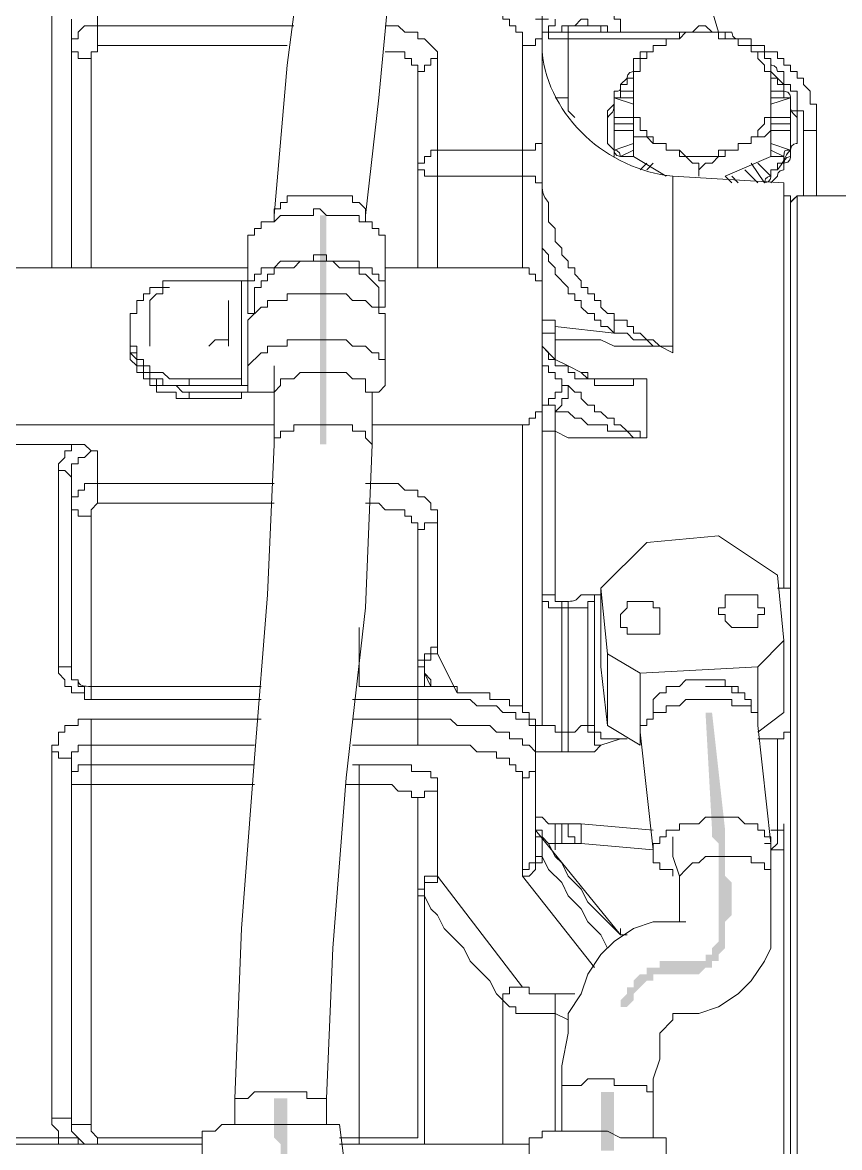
# Model space of a CAD drawing. Header units: millimetres. Extents: x 25083 to 52777, y 24772 to 45779.
# Drawn here: x 49566 to 49612.4, y 36054.9 to 36118.7 of the extents above; entities that cross this region are included whole.
import ezdxf

# ---------------------------------------------------------------- set-up
doc = ezdxf.new("R2010")
doc.units = ezdxf.units.MM

# ---------------------------------------------------------------- blocks, each defined once
blk = doc.blocks.new('zw$D2F4')
h = blk.add_hatch(color=7)
h.dxf.hatch_style = 2
h.paths.add_polyline_path([(692.956, 227.272), (692.956, 224.301), (693.327, 224.301), (693.327, 227.272)])
h = blk.add_hatch(color=7)
h.dxf.hatch_style = 2
h.paths.add_polyline_path([(692.956, 224.301), (692.956, 217.245), (693.327, 217.245), (693.327, 224.301)])
h = blk.add_hatch(color=7)
h.dxf.hatch_style = 2
h.paths.add_polyline_path([(692.956, 217.245), (692.956, 214.274), (693.327, 214.274), (693.327, 217.245)])
h = blk.add_hatch(color=7)
h.dxf.hatch_style = 2
h.paths.add_polyline_path([(714.866, 199.048), (715.237, 192.364), (715.98, 192.364), (715.237, 199.048)])
h = blk.add_hatch(color=7)
h.dxf.hatch_style = 2
h.paths.add_polyline_path([(715.237, 192.364), (715.237, 191.993), (715.609, 191.621), (715.609, 189.393), (716.352, 189.393), (715.98, 189.764), (715.98, 190.879), (715.98, 192.364)])
h = blk.add_hatch(color=7)
h.dxf.hatch_style = 2
h.paths.add_polyline_path([(715.609, 189.393), (715.609, 186.051), (715.237, 185.679), (715.237, 185.308), (714.866, 185.308), (714.866, 184.937), (712.267, 184.937), (712.267, 184.565), (711.524, 184.565), (711.524, 184.194), (711.152, 184.194), (710.781, 183.823), (710.781, 183.451), (710.41, 183.451), (710.41, 183.08), (710.038, 182.709), (710.038, 182.337), (710.41, 182.337), (710.781, 182.709), (710.781, 183.08), (711.152, 183.451), (711.524, 183.823), (711.895, 183.823), (711.895, 184.194), (714.495, 184.194), (714.866, 184.565), (715.237, 184.565), (715.237, 184.937), (715.609, 184.937), (715.609, 185.308), (715.98, 185.679), (715.98, 187.165), (716.352, 187.536), (716.352, 189.393)])
h = blk.add_hatch(color=7)
h.dxf.hatch_style = 2
h.paths.add_polyline_path([(690.356, 177.138), (690.356, 174.91), (690.728, 174.539), (690.728, 173.796), (691.099, 173.796), (691.099, 177.138)])
h = blk.add_hatch(color=7)
h.dxf.hatch_style = 2
h.paths.add_polyline_path([(708.924, 177.51), (708.924, 174.167), (709.667, 174.167), (709.667, 177.138), (709.667, 177.51)])
at = {"color": 7, "lineweight": 5}
for points in [[(705.582, 198.677), (705.582, 267.007)], [(693.699, 259.209), (692.956, 252.153), (692.213, 244.354), (691.099, 235.813), (690.356, 227.272)], [(695.555, 227.272), (696.298, 233.956), (697.041, 241.755), (698.155, 250.296), (698.898, 258.837)], [(713.752, 243.983), (715.609, 237.67)], [(680.33, 241.012), (680.33, 236.927)], [(698.898, 239.527), (701.497, 239.527), (701.869, 239.155), (702.611, 239.155), (702.611, 238.784), (703.354, 238.784), (703.354, 238.412), (703.725, 238.412), (703.725, 238.041), (704.097, 238.041), (704.097, 237.67), (704.468, 237.67), (704.468, 236.927)], [(710.038, 238.041), (710.038, 238.412), (709.667, 238.412), (709.667, 239.155), (709.296, 239.155)], [(677.73, 224.301), (677.73, 238.784)], [(678.844, 224.301), (678.844, 238.412)], [(705.211, 238.412), (705.582, 238.412), (705.582, 237.67)], [(706.325, 238.412), (706.325, 238.041), (705.953, 238.041), (705.953, 237.67), (705.582, 237.67), (705.582, 237.298)], [(705.582, 238.041), (705.582, 238.412), (705.953, 238.412)], [(707.439, 238.041), (707.81, 238.412), (708.182, 238.412), (708.182, 238.041), (708.924, 238.041), (709.296, 238.041), (709.296, 237.67)], [(678.844, 236.927), (678.844, 237.298), (679.216, 237.298), (679.216, 237.67)], [(679.216, 237.67), (679.587, 238.041), (680.33, 238.041)], [(680.33, 238.041), (691.47, 238.041)], [(699.64, 236.184), (699.64, 236.556), (698.898, 237.298), (698.526, 237.298), (698.526, 237.67), (697.784, 237.67), (697.412, 238.041), (696.669, 238.041)], [(705.582, 237.67), (705.582, 237.298), (705.211, 237.298), (705.211, 236.927), (704.839, 236.927), (704.468, 236.927)], [(705.582, 237.67), (705.582, 238.041)], [(705.582, 237.67), (705.953, 237.67), (705.953, 237.298)], [(705.953, 237.67), (706.696, 237.67)], [(705.953, 237.67), (705.953, 237.298)], [(706.696, 238.041), (707.439, 238.041)], [(706.696, 237.67), (707.068, 237.67)], [(707.068, 237.67), (707.068, 238.041), (707.439, 238.041)], [(713.752, 237.67), (707.068, 237.67)], [(707.068, 237.67), (707.068, 233.956)], [(707.439, 238.041), (708.924, 238.041), (708.924, 237.67)], [(712.638, 237.298), (713.381, 237.298), (713.381, 237.67), (714.123, 237.67), (714.495, 238.041)], [(712.638, 237.298), (713.381, 237.298), (713.752, 237.67), (715.609, 237.67), (715.609, 237.298), (716.723, 237.298)], [(714.495, 238.041), (714.866, 238.041), (715.237, 237.67), (715.98, 237.67), (715.98, 237.298), (716.723, 237.298)], [(705.582, 237.298), (705.582, 236.556)], [(706.325, 237.298), (705.953, 237.298)], [(707.068, 237.298), (706.325, 237.298)], [(712.638, 237.298), (707.068, 237.298)], [(710.781, 235.813), (710.781, 236.184), (711.152, 236.184), (711.152, 236.556), (711.895, 236.556), (711.895, 236.927), (712.638, 236.927), (712.638, 237.298)], [(710.781, 234.328), (710.781, 235.442), (711.152, 235.442), (711.152, 236.184), (711.524, 236.184), (711.524, 236.556), (711.895, 236.556), (711.895, 236.927), (712.638, 236.927), (712.638, 237.298)], [(716.723, 237.298), (716.723, 236.927), (717.466, 236.927), (717.466, 236.556), (718.208, 236.556), (718.208, 236.184), (718.58, 236.184), (718.58, 235.813)], [(716.723, 237.298), (716.723, 236.927), (717.466, 236.927), (717.466, 236.556), (717.837, 236.556), (717.837, 236.184), (718.208, 235.813), (718.208, 235.442), (718.58, 235.442), (718.58, 234.328)], [(716.723, 237.298), (717.466, 237.298), (717.466, 236.927), (718.208, 236.927), (718.208, 236.556), (718.951, 236.556), (718.951, 236.184)], [(679.958, 236.184), (679.216, 236.184), (679.216, 236.556), (678.844, 236.556), (678.844, 236.927)], [(679.958, 236.184), (679.958, 236.556), (680.33, 236.556), (680.33, 236.927)], [(691.099, 236.927), (680.33, 236.927)], [(698.526, 235.07), (698.526, 235.813), (698.155, 235.813), (698.155, 236.184), (697.784, 236.184), (697.784, 236.556), (696.669, 236.556)], [(704.468, 224.301), (704.468, 236.927)], [(705.582, 236.556), (705.582, 236.927)], [(679.958, 236.184), (679.958, 224.301)], [(699.64, 236.184), (699.269, 236.184), (699.269, 235.813), (698.898, 235.813), (698.898, 235.442), (698.526, 235.442), (698.526, 235.07)], [(699.64, 236.184), (699.64, 224.301)], [(710.781, 230.614), (710.781, 235.813)], [(718.58, 235.813), (718.58, 230.614)], [(718.951, 236.184), (719.322, 236.184), (719.322, 235.813), (719.694, 235.813), (719.694, 235.442), (720.065, 235.442), (720.065, 235.07), (720.436, 235.07), (720.436, 234.699), (720.808, 234.328), (720.808, 233.585), (721.179, 233.585), (721.179, 232.471)], [(698.526, 224.301), (698.526, 235.07)], [(710.038, 234.328), (710.038, 234.699), (710.41, 234.699), (710.41, 235.07), (710.781, 235.07)], [(718.58, 235.07), (718.951, 235.07), (718.951, 234.699), (719.322, 234.699), (719.322, 234.328)], [(718.951, 235.442), (719.322, 235.442), (719.322, 234.699), (719.694, 234.699)], [(719.694, 234.699), (719.694, 234.328), (720.065, 234.328), (720.065, 233.213), (720.436, 233.213), (720.436, 232.471), (720.436, 232.099)], [(706.325, 233.956), (707.068, 233.956)], [(707.439, 232.842), (707.068, 233.213), (707.068, 233.956)], [(709.667, 233.956), (709.667, 233.585), (709.296, 233.213), (709.296, 232.842)], [(709.667, 233.956), (710.781, 233.585)], [(709.667, 232.842), (709.667, 233.956)], [(710.781, 234.328), (710.038, 234.328)], [(710.038, 233.956), (710.781, 233.956)], [(712.638, 230.985), (712.638, 231.357), (711.895, 231.357), (711.895, 231.728), (711.524, 231.728), (711.524, 232.099), (711.152, 232.099), (711.152, 232.842), (710.781, 232.842), (710.781, 234.328)], [(718.58, 234.328), (718.58, 232.842), (718.208, 232.842), (718.208, 232.471), (717.837, 232.099), (717.837, 231.728), (717.466, 231.728), (717.466, 231.357), (716.723, 231.357), (716.723, 230.985)], [(719.322, 234.328), (718.58, 234.328)], [(718.58, 233.585), (719.694, 233.956)], [(719.322, 233.956), (718.58, 233.956)], [(719.694, 233.956), (719.694, 232.842)], [(720.065, 232.842), (720.065, 233.213), (719.694, 233.213), (719.694, 233.956)], [(710.781, 232.842), (709.667, 232.842)], [(718.58, 232.842), (719.694, 232.842)], [(709.667, 232.471), (710.781, 232.471)], [(710.781, 232.099), (709.667, 232.099)], [(709.667, 230.985), (709.667, 232.099)], [(712.638, 230.985), (712.638, 231.357), (711.895, 231.357), (711.524, 231.728), (710.781, 231.728), (710.781, 232.099)], [(718.58, 232.099), (718.208, 231.728), (717.466, 231.728), (717.466, 231.357), (716.723, 231.357), (716.723, 230.985)], [(719.694, 232.471), (718.58, 232.471)], [(718.58, 232.099), (719.694, 232.099)], [(720.436, 228.386), (720.436, 232.099)], [(721.179, 231.728), (721.179, 232.099), (720.436, 232.099)], [(704.468, 230.985), (705.211, 230.985), (705.211, 231.357), (705.582, 231.357), (705.582, 231.728)], [(710.781, 231.357), (709.667, 230.985)], [(719.694, 230.985), (718.58, 231.357)], [(719.694, 230.614), (719.694, 231.728)], [(721.179, 231.728), (721.179, 228.386)], [(698.526, 229.871), (698.526, 230.243), (698.898, 230.243), (698.898, 230.614), (699.269, 230.614), (699.269, 230.985), (699.64, 230.985)], [(699.64, 230.985), (704.468, 230.985)], [(710.038, 230.614), (710.781, 230.985)], [(710.038, 230.614), (710.781, 230.614)], [(712.638, 229.5), (710.781, 230.614)], [(716.723, 230.985), (715.609, 230.985), (715.609, 230.614), (713.752, 230.614), (713.381, 230.985), (712.638, 230.985)], [(714.495, 229.871), (714.495, 230.243), (714.123, 230.243), (713.752, 230.614), (713.381, 230.614), (713.381, 230.985), (712.638, 230.985)], [(716.723, 230.985), (715.98, 230.985), (715.98, 230.614), (715.609, 230.614), (715.237, 230.243), (714.866, 230.243), (714.495, 229.871)], [(715.98, 229.5), (718.58, 230.614)], [(719.322, 230.614), (718.58, 230.985)], [(718.58, 230.614), (719.322, 230.614)], [(719.322, 230.614), (719.322, 230.243), (718.951, 230.243), (718.951, 229.871), (718.58, 229.871), (718.58, 229.5)], [(711.524, 230.243), (711.152, 229.871)], [(711.524, 229.871), (711.895, 230.243)], [(718.208, 229.128), (717.466, 230.243)], [(718.58, 229.5), (717.837, 230.243)], [(699.64, 229.5), (698.898, 229.5), (698.898, 229.871), (698.526, 229.871)], [(704.468, 229.5), (699.64, 229.5)], [(705.582, 229.128), (705.211, 229.128), (705.211, 229.5), (704.839, 229.5), (704.468, 229.5)], [(719.322, 229.128), (713.009, 229.5)], [(713.009, 229.5), (713.009, 219.473)], [(714.495, 229.871), (714.495, 229.5)], [(716.352, 229.128), (715.98, 229.5)], [(716.723, 229.128), (716.352, 229.5)], [(717.094, 229.871), (717.837, 229.128)], [(719.322, 206.104), (719.322, 229.128)], [(692.956, 228.386), (691.099, 228.386), (691.099, 228.014), (690.728, 228.014), (690.728, 227.643), (690.356, 227.643), (690.356, 227.272)], [(695.555, 227.272), (695.555, 227.643), (695.184, 228.014), (694.813, 228.014), (694.813, 228.386), (692.956, 228.386)], [(719.322, 228.386), (719.694, 228.386)], [(720.065, 228.386), (719.694, 228.014)], [(719.694, 205.733), (719.694, 228.386)], [(720.065, 228.386), (723.036, 228.386)], [(720.065, 228.386), (720.065, 109.18)], [(720.436, 228.386), (720.065, 228.386)], [(721.179, 228.386), (720.436, 228.386)], [(690.356, 226.9), (690.728, 227.272), (692.585, 227.272), (692.585, 227.643), (692.956, 227.643), (693.327, 227.272), (694.441, 227.272), (695.184, 227.272), (695.184, 226.9), (695.555, 226.9)], [(710.038, 221.33), (709.667, 221.33), (709.667, 221.701), (709.296, 221.701), (708.924, 222.073), (708.924, 222.444), (708.553, 222.444), (708.553, 222.815), (708.182, 222.815), (708.182, 223.187), (707.81, 223.187), (707.81, 223.558), (707.439, 223.929), (707.439, 224.301), (707.068, 224.301), (707.068, 224.672), (706.696, 225.044), (706.696, 225.415), (706.325, 225.786), (706.325, 226.158), (706.325, 226.529), (705.953, 226.9), (705.953, 227.643)], [(688.871, 225.415), (688.871, 226.158), (689.242, 226.158), (689.242, 226.529), (689.614, 226.529), (689.614, 226.9), (690.356, 226.9)], [(690.356, 227.272), (690.356, 226.9)], [(695.555, 226.9), (695.555, 227.272)], [(695.555, 226.9), (695.927, 226.9), (695.927, 226.529), (696.298, 226.529), (696.298, 226.158), (696.669, 226.158), (696.669, 225.786), (696.669, 225.415)], [(709.667, 220.587), (709.296, 220.959), (708.924, 220.959), (708.924, 221.33), (708.553, 221.33), (708.553, 221.701), (708.182, 221.701), (707.81, 222.073), (707.81, 222.444), (707.439, 222.444), (707.439, 222.815), (707.068, 222.815), (707.068, 223.187), (706.325, 223.929), (706.325, 224.301), (705.953, 224.672), (705.953, 225.044), (705.582, 225.415), (705.582, 225.786)], [(688.871, 225.415), (688.871, 222.815)], [(690.356, 224.301), (690.728, 224.672), (692.585, 224.672), (692.585, 225.044), (693.327, 225.044), (693.327, 224.672), (694.441, 224.672), (695.184, 224.672), (695.184, 224.301), (695.555, 224.301)], [(696.669, 222.815), (696.669, 225.415)], [(688.871, 224.301), (663.619, 224.301)], [(688.871, 222.815), (688.871, 223.558), (689.242, 223.558), (689.242, 223.929), (689.614, 223.929), (689.614, 224.301), (690.356, 224.301)], [(690.356, 224.301), (691.47, 224.301), (691.842, 224.672), (693.699, 224.672), (694.07, 224.301), (694.441, 224.301), (695.184, 224.301), (695.184, 223.929), (695.555, 223.929), (696.298, 223.187), (696.298, 222.815)], [(695.555, 224.301), (695.927, 224.301), (695.927, 223.929), (696.298, 223.929), (696.298, 223.558), (696.669, 223.558), (696.669, 223.187), (696.669, 222.815)], [(704.468, 224.301), (696.669, 224.301)], [(704.468, 224.301), (704.839, 224.301), (704.839, 223.929), (705.211, 223.929), (705.211, 223.558), (705.582, 223.558), (705.582, 223.187)], [(689.614, 223.558), (689.985, 223.558), (689.985, 223.929), (690.356, 223.929)], [(685.529, 223.558), (684.043, 223.558), (684.043, 223.187), (683.301, 223.187), (683.301, 222.815), (682.929, 222.815), (682.929, 222.444), (682.558, 222.444), (682.558, 221.701), (682.186, 221.701), (682.186, 220.959)], [(684.415, 223.187), (684.043, 223.187), (684.043, 222.815), (683.672, 222.815), (683.301, 222.444)], [(685.529, 223.558), (688.5, 223.558)], [(688.5, 223.558), (688.871, 223.558)], [(688.5, 223.558), (688.5, 217.616)], [(689.242, 222.815), (689.242, 223.187), (689.614, 223.187), (689.614, 223.558)], [(683.301, 219.845), (683.301, 222.444)], [(687.757, 219.845), (687.757, 222.444)], [(688.871, 221.701), (688.871, 222.815)], [(688.871, 220.959), (688.871, 221.33), (689.614, 222.073), (689.985, 222.073), (689.985, 222.444), (690.728, 222.444), (691.099, 222.444), (691.099, 222.815), (694.441, 222.815), (694.813, 222.444), (695.555, 222.444), (695.927, 222.073), (696.298, 222.073), (696.298, 221.701), (696.669, 221.701), (696.669, 220.959)], [(689.242, 221.701), (689.242, 222.815)], [(696.298, 221.701), (696.298, 222.815)], [(696.669, 222.815), (696.669, 222.073), (696.298, 222.073), (696.298, 221.701)], [(689.242, 221.701), (688.871, 221.701)], [(706.325, 220.959), (706.325, 221.33), (705.582, 221.33)], [(710.038, 221.33), (709.667, 221.33), (709.667, 220.587)], [(713.009, 219.473), (713.009, 219.845), (712.267, 219.845), (711.895, 220.216), (711.524, 220.216), (711.152, 220.587), (710.781, 220.587), (710.781, 220.959), (710.41, 220.959), (710.41, 221.33), (710.038, 221.33)], [(682.186, 220.587), (682.186, 220.959)], [(682.186, 220.587), (682.186, 219.845), (682.558, 219.845), (682.558, 219.102), (682.929, 219.102), (682.929, 218.73), (683.301, 218.73), (683.301, 218.359), (684.043, 218.359), (684.415, 217.988), (685.529, 217.988)], [(688.871, 218.359), (688.871, 220.959)], [(696.669, 218.359), (696.669, 220.959)], [(705.582, 219.845), (705.582, 220.587)], [(705.582, 220.587), (705.582, 219.845)], [(705.582, 220.587), (706.325, 220.587), (706.325, 220.216)], [(709.667, 220.587), (706.325, 220.959)], [(706.325, 220.216), (706.325, 220.959)], [(709.667, 220.587), (710.41, 220.587), (710.781, 220.216), (711.524, 220.216), (711.895, 219.845), (713.009, 219.845), (713.009, 219.473)], [(682.186, 219.845), (682.186, 220.216)], [(682.186, 220.216), (682.186, 219.473), (682.558, 219.473), (682.558, 218.73), (682.929, 218.73), (682.929, 218.359), (683.301, 218.359), (683.301, 217.988), (684.043, 217.988), (684.043, 217.616), (685.529, 217.616)], [(682.186, 219.845), (682.186, 219.102), (682.558, 218.73), (682.558, 218.359), (682.929, 218.359), (682.929, 217.988), (683.301, 217.988), (683.301, 217.616), (683.672, 217.616), (683.672, 217.245), (684.786, 217.245), (684.786, 216.874), (685.529, 216.874)], [(682.186, 219.845), (682.186, 219.473), (682.558, 219.102), (682.558, 218.73), (682.929, 218.73), (682.929, 218.359), (683.301, 218.359), (683.301, 217.988), (683.672, 217.988), (683.672, 217.616), (684.786, 217.616), (685.157, 217.245), (685.529, 217.245)], [(686.643, 219.845), (687.014, 220.216), (687.757, 220.216)], [(688.871, 218.359), (688.871, 218.73), (689.614, 219.473), (689.985, 219.473), (689.985, 219.845), (690.728, 219.845), (691.099, 219.845), (691.099, 220.216), (694.441, 220.216), (694.813, 219.845), (695.555, 219.845), (695.927, 219.473), (696.298, 219.473), (696.298, 219.102), (696.669, 219.102), (696.669, 218.359)], [(706.325, 219.102), (705.582, 219.845)], [(706.696, 217.988), (706.325, 217.988), (706.325, 218.359), (705.953, 218.359), (705.953, 218.73), (705.582, 218.73), (705.582, 219.473), (705.582, 219.845)], [(705.582, 219.845), (705.953, 219.473), (705.953, 219.102), (706.325, 219.102), (706.325, 218.73), (707.068, 218.73), (707.068, 218.359), (707.439, 218.359), (707.439, 217.988), (707.81, 217.988)], [(706.325, 220.216), (706.325, 219.102)], [(706.325, 220.216), (708.924, 220.216), (709.667, 219.845), (712.267, 219.845), (713.009, 219.473)], [(707.068, 218.73), (706.325, 219.102)], [(690.356, 218.73), (690.356, 217.245)], [(690.356, 218.73), (690.356, 218.359)], [(707.81, 218.359), (707.068, 218.73)], [(685.529, 217.988), (688.5, 217.988)], [(685.529, 217.616), (685.529, 217.988)], [(688.871, 217.245), (688.871, 218.359)], [(693.327, 218.359), (691.842, 218.359), (691.47, 217.988), (690.728, 217.988), (690.728, 217.616), (690.356, 217.245)], [(690.356, 216.131), (690.356, 218.359)], [(695.927, 217.245), (695.555, 217.245), (695.555, 217.988), (695.184, 217.988), (694.813, 217.988), (694.441, 218.359), (693.327, 218.359)], [(696.669, 218.359), (696.669, 217.616), (696.298, 217.245), (695.927, 217.245)], [(706.696, 217.988), (706.696, 217.245), (706.325, 217.245), (706.325, 216.874), (705.953, 216.874), (705.953, 216.502)], [(706.696, 217.988), (706.696, 217.616), (707.068, 217.616)], [(708.182, 217.988), (707.81, 218.359)], [(708.182, 217.988), (708.182, 218.359), (707.81, 218.359)], [(709.296, 217.988), (708.182, 217.988)], [(709.296, 217.988), (708.182, 217.988)], [(708.553, 217.988), (708.182, 217.988)], [(709.296, 217.616), (708.553, 217.616), (708.553, 217.988), (708.182, 217.988)], [(709.296, 217.988), (708.553, 217.988)], [(711.524, 217.988), (709.296, 217.988)], [(711.524, 217.988), (709.296, 217.988)], [(711.524, 217.988), (710.781, 217.988), (710.781, 217.616), (709.296, 217.616)], [(711.524, 217.988), (711.524, 214.645)], [(688.871, 217.616), (685.529, 217.616)], [(685.529, 217.245), (688.871, 217.245)], [(685.529, 216.874), (685.529, 217.245)], [(688.5, 217.616), (688.871, 217.616)], [(688.871, 217.245), (688.5, 217.245)], [(688.5, 217.245), (688.5, 216.874)], [(690.356, 217.245), (688.871, 217.245)], [(690.356, 217.245), (690.356, 214.274)], [(695.927, 214.274), (695.927, 217.245)], [(707.068, 217.616), (707.068, 216.874), (706.696, 216.874), (706.696, 216.502), (706.325, 216.131)], [(707.068, 217.616), (707.439, 217.245), (707.81, 217.245), (707.81, 216.874), (708.182, 216.502), (708.553, 216.502), (708.553, 216.131), (708.924, 216.131), (709.296, 215.76), (709.667, 215.76), (709.667, 215.388), (710.038, 215.388), (710.41, 215.017), (711.152, 215.017), (711.152, 214.645), (711.524, 214.645)], [(688.5, 216.874), (685.529, 216.874)], [(705.582, 216.502), (705.582, 216.131), (705.211, 216.131), (705.211, 215.76), (704.839, 215.76), (704.839, 215.388), (704.468, 215.388)], [(705.953, 216.502), (706.325, 216.502), (706.325, 216.131)], [(706.325, 216.131), (706.325, 215.017)], [(706.325, 216.131), (707.068, 216.131), (707.439, 215.76), (707.81, 215.76), (708.182, 215.388), (709.296, 215.388), (709.296, 215.017), (710.41, 215.017), (710.781, 214.645), (711.524, 214.645)], [(690.356, 215.388), (662.133, 215.388)], [(693.327, 215.388), (691.47, 215.388), (691.47, 215.017), (691.099, 215.017), (690.728, 215.017), (690.728, 214.645), (690.356, 214.645), (690.356, 214.274)], [(695.927, 214.274), (695.555, 214.645), (695.555, 215.017), (694.813, 215.017), (694.813, 215.388), (693.327, 215.388)], [(704.468, 215.388), (695.927, 215.388)], [(704.468, 199.048), (704.468, 215.388)], [(706.325, 215.017), (705.582, 215.017)], [(706.325, 215.017), (706.325, 205.733)], [(706.325, 215.017), (707.068, 214.645), (711.524, 214.645)], [(674.388, 214.274), (678.844, 214.274)], [(678.102, 212.789), (678.102, 213.16), (678.473, 213.531), (678.473, 213.903), (678.844, 213.903), (678.844, 214.274)], [(680.33, 213.903), (679.958, 213.903), (679.587, 214.274), (678.844, 214.274)], [(690.356, 214.274), (689.985, 205.733), (689.242, 196.449), (688.5, 186.794), (688.128, 177.138)], [(693.327, 177.138), (693.699, 185.679), (694.441, 195.335), (695.555, 204.99), (695.927, 214.274)], [(678.844, 212.417), (678.844, 213.16), (679.216, 213.16), (679.216, 213.531), (679.587, 213.531), (679.958, 213.903), (680.33, 213.903)], [(680.33, 213.903), (680.33, 210.932)], [(678.102, 201.648), (678.102, 212.789)], [(678.844, 212.417), (678.473, 212.789), (678.102, 212.789)], [(678.844, 201.277), (678.844, 212.417)], [(678.844, 210.561), (678.844, 211.303), (679.216, 211.303), (679.216, 211.675)], [(679.216, 211.675), (679.587, 211.675), (679.587, 212.046), (680.33, 212.046)], [(680.33, 212.046), (690.356, 212.046)], [(695.555, 212.046), (697.412, 212.046), (697.784, 211.675), (698.526, 211.675), (698.526, 211.303), (698.898, 211.303), (699.269, 210.932), (699.269, 210.561), (699.64, 210.561), (699.64, 210.189)], [(679.958, 210.189), (679.958, 210.561), (680.33, 210.932)], [(680.33, 210.932), (690.356, 210.932)], [(695.555, 210.932), (696.298, 210.932), (696.669, 210.561), (697.784, 210.561), (697.784, 210.189), (698.155, 210.189), (698.155, 209.818), (698.526, 209.818), (698.526, 209.075)], [(679.958, 210.189), (679.216, 210.189), (679.216, 210.561), (678.844, 210.561)], [(679.958, 210.189), (679.958, 199.791)], [(699.64, 210.189), (699.64, 209.818), (698.898, 209.818), (698.898, 209.446), (698.526, 209.446), (698.526, 209.075)], [(699.64, 210.189), (699.64, 202.762)], [(698.526, 197.192), (698.526, 209.075)], [(715.609, 209.075), (711.524, 208.704)], [(715.609, 209.075), (718.951, 206.847)], [(708.924, 206.104), (711.524, 208.704)], [(719.322, 203.133), (718.951, 206.847)], [(706.325, 205.733), (705.582, 205.733)], [(705.953, 205.362), (705.582, 205.362), (705.582, 205.733)], [(706.696, 205.362), (706.325, 205.362), (706.325, 205.733)], [(707.81, 205.733), (708.182, 205.733)], [(708.553, 205.733), (708.553, 205.362), (708.182, 205.362)], [(708.924, 206.104), (708.924, 205.733), (708.553, 205.733), (708.553, 205.362)], [(708.924, 201.648), (708.924, 206.104)], [(708.924, 206.104), (709.296, 202.391)], [(716.723, 205.733), (715.98, 205.733), (715.98, 205.362), (715.98, 204.99), (715.609, 204.99)], [(718.208, 204.99), (717.837, 204.99), (717.837, 205.733), (717.466, 205.733), (716.723, 205.733)], [(718.951, 206.104), (719.694, 206.104), (719.694, 205.733), (719.694, 205.362)], [(706.696, 204.99), (705.953, 204.99), (705.953, 205.362)], [(707.068, 205.362), (706.696, 205.362)], [(706.696, 205.362), (706.696, 196.82)], [(707.068, 196.82), (707.068, 205.362)], [(708.182, 205.362), (708.182, 204.99), (707.81, 204.99)], [(708.553, 205.362), (708.182, 205.362)], [(708.182, 205.362), (708.182, 198.306)], [(708.553, 198.306), (708.553, 205.362)], [(711.152, 205.362), (710.41, 205.362), (710.41, 204.99), (710.038, 204.619), (710.038, 204.247)], [(712.267, 204.247), (712.267, 204.99), (711.895, 204.99), (711.895, 205.362), (711.152, 205.362)], [(719.694, 193.849), (719.694, 205.362)], [(707.068, 204.99), (706.696, 204.99)], [(707.81, 204.99), (707.068, 204.99)], [(715.609, 204.99), (715.609, 204.619), (715.98, 204.619), (715.98, 204.247), (716.352, 203.876), (717.094, 203.876)], [(717.094, 203.876), (717.837, 203.876), (717.837, 204.619), (718.208, 204.619), (718.208, 204.99)], [(695.184, 200.534), (695.184, 203.876)], [(710.038, 204.247), (710.038, 203.876), (710.41, 203.876), (710.41, 203.505), (710.781, 203.505), (711.524, 203.505)], [(711.524, 203.505), (712.267, 203.505), (712.267, 203.876), (712.267, 204.247)], [(719.322, 203.133), (717.837, 201.648)], [(719.322, 199.048), (719.322, 203.133)], [(698.526, 202.019), (698.898, 202.019), (698.898, 202.391), (699.269, 202.391), (699.269, 202.762), (699.64, 202.762)], [(699.64, 202.391), (699.64, 202.762)], [(698.526, 202.019), (698.526, 201.648), (698.898, 201.648), (698.898, 201.277)], [(698.898, 202.019), (699.269, 202.019), (699.269, 202.391), (699.64, 202.391)], [(698.898, 201.277), (698.898, 202.019)], [(700.754, 200.162), (699.64, 202.391)], [(711.152, 201.277), (709.296, 202.391)], [(709.296, 198.306), (709.296, 202.391)], [(678.473, 200.905), (678.102, 201.277), (678.102, 201.648)], [(678.102, 201.648), (678.844, 201.648), (678.844, 201.277)], [(678.844, 200.905), (678.844, 201.277)], [(698.898, 201.277), (698.898, 200.534)], [(698.898, 201.277), (699.269, 200.905)], [(698.898, 201.277), (699.269, 200.534)], [(708.924, 201.648), (709.296, 198.306)], [(717.837, 201.648), (711.152, 201.277)], [(711.152, 201.277), (711.152, 197.192)], [(717.837, 198.677), (717.837, 201.648)], [(678.844, 200.534), (678.473, 200.534), (678.473, 200.905)], [(679.216, 200.905), (678.844, 200.905)], [(679.216, 200.534), (679.216, 200.905)], [(699.269, 200.905), (699.269, 200.534)], [(717.094, 200.162), (716.723, 200.162), (716.723, 200.534), (715.98, 200.534), (715.98, 200.905), (714.866, 200.905), (713.752, 200.905), (713.381, 200.534), (712.638, 200.534), (712.638, 200.162), (712.267, 200.162), (711.895, 199.791), (711.895, 199.42)], [(678.844, 200.162), (678.844, 200.534)], [(679.958, 199.791), (679.587, 199.791), (679.587, 200.162), (678.844, 200.162)], [(679.587, 200.162), (679.587, 200.534), (679.216, 200.534)], [(679.958, 199.791), (679.587, 199.791), (679.587, 200.162)], [(679.958, 200.534), (689.614, 200.534)], [(695.184, 200.534), (698.526, 200.534)], [(705.211, 198.306), (705.211, 198.677), (704.839, 198.677), (704.839, 199.048), (704.468, 199.048), (704.468, 199.42), (703.725, 199.42), (703.725, 199.791), (702.611, 199.791), (702.611, 200.162), (701.497, 200.162), (700.754, 200.162), (700.754, 200.534), (698.526, 200.534)], [(717.466, 199.048), (717.466, 199.791), (717.094, 199.791), (717.094, 200.162), (716.723, 200.162), (716.352, 200.162), (716.352, 200.534), (714.866, 200.534)], [(689.614, 199.791), (679.958, 199.791)], [(698.526, 199.791), (694.813, 199.791)], [(705.211, 197.563), (705.211, 198.306), (704.839, 198.306), (704.839, 198.677), (704.097, 198.677), (704.097, 199.048), (703.354, 199.048), (702.983, 199.42), (701.869, 199.42), (701.497, 199.791), (698.526, 199.791)], [(711.895, 199.42), (711.895, 198.677)], [(717.466, 199.048), (717.466, 199.42), (716.352, 199.42), (716.352, 199.791), (714.495, 199.791), (713.752, 199.791), (713.381, 199.42), (712.638, 199.42), (712.638, 199.048), (712.267, 199.048)], [(677.73, 196.82), (677.73, 197.192), (678.102, 197.192), (678.102, 197.934), (678.473, 197.934), (678.473, 198.306), (679.216, 198.306), (679.216, 198.677), (679.958, 198.677)], [(679.958, 198.677), (689.614, 198.677)], [(679.958, 175.653), (679.958, 198.677)], [(694.813, 198.677), (698.526, 198.677)], [(698.526, 198.677), (700.383, 198.677), (700.754, 198.306), (702.611, 198.306), (702.983, 197.934), (703.725, 197.934), (703.725, 197.563), (704.468, 197.563)], [(705.582, 198.677), (705.582, 198.306), (706.325, 198.306), (706.325, 197.934), (706.696, 197.934)], [(705.582, 198.677), (705.582, 198.306)], [(712.267, 199.048), (711.895, 199.048), (711.895, 198.677), (711.524, 198.677), (711.524, 198.306), (711.152, 198.306), (711.152, 197.934)], [(717.837, 198.306), (717.837, 199.048), (717.466, 199.048)], [(717.837, 197.934), (719.322, 199.048)], [(705.211, 197.563), (705.211, 198.306)], [(705.582, 198.306), (705.211, 198.306)], [(707.068, 197.934), (707.439, 197.934), (707.81, 198.306), (708.182, 198.306)], [(708.182, 198.306), (708.553, 198.306)], [(708.182, 198.306), (708.182, 197.934), (708.553, 197.934), (708.553, 197.192), (708.924, 197.192)], [(708.553, 198.306), (708.553, 197.934), (708.924, 197.934), (708.924, 197.563), (709.296, 197.563), (710.038, 197.563)], [(709.296, 198.306), (711.152, 197.192)], [(717.837, 198.306), (718.58, 191.621)], [(719.694, 198.306), (719.694, 197.934), (719.322, 197.934), (719.322, 197.563), (718.951, 197.563)], [(704.468, 197.563), (704.468, 197.192), (704.839, 197.192), (705.211, 196.82)], [(705.211, 190.879), (705.211, 197.563)], [(706.696, 197.934), (707.068, 197.934)], [(708.924, 197.192), (710.038, 197.563)], [(710.038, 197.563), (710.41, 197.563)], [(711.152, 197.934), (711.895, 191.25)], [(717.837, 197.563), (718.951, 197.563)], [(718.951, 192.364), (718.951, 197.563)], [(677.73, 176.024), (677.73, 196.82)], [(678.844, 196.449), (678.102, 196.449), (678.102, 196.82), (677.73, 196.82)], [(678.844, 196.449), (678.844, 196.82), (679.216, 196.82), (679.216, 197.192), (679.587, 197.192), (679.958, 197.192)], [(689.242, 197.192), (679.958, 197.192)], [(698.526, 197.192), (694.813, 197.192)], [(698.526, 197.192), (701.497, 197.192), (701.869, 196.82), (702.983, 196.82), (702.983, 196.449), (703.725, 196.449), (703.725, 196.078), (704.097, 196.078), (704.097, 195.706), (704.468, 195.706), (704.468, 195.335)], [(705.211, 196.82), (705.211, 196.449)], [(705.582, 196.82), (706.696, 196.82)], [(707.068, 196.82), (706.696, 196.82)], [(707.068, 196.82), (708.553, 196.82), (708.924, 197.192)], [(678.844, 176.024), (678.844, 196.449)], [(705.211, 196.449), (705.211, 195.706), (704.839, 195.706), (704.839, 195.335), (704.468, 195.335)], [(678.844, 195.706), (679.216, 195.706), (679.216, 196.078), (679.958, 196.078)], [(678.844, 195.335), (678.844, 195.706)], [(679.958, 196.078), (689.242, 196.078)], [(694.813, 196.078), (695.184, 196.078)], [(695.184, 174.539), (695.184, 196.078)], [(695.184, 196.078), (698.155, 196.078), (698.155, 195.706), (699.269, 195.706), (699.269, 195.335), (699.64, 195.335), (699.64, 194.592)], [(678.844, 195.335), (678.844, 194.963), (679.587, 194.963), (679.958, 194.963)], [(679.958, 194.963), (689.242, 194.963)], [(694.441, 194.963), (695.184, 194.963)], [(695.184, 194.963), (697.041, 194.963), (697.412, 194.592), (698.155, 194.592), (698.155, 194.221), (698.526, 194.221), (698.526, 193.849)], [(704.468, 190.136), (704.468, 195.335)], [(699.64, 194.592), (698.898, 194.592), (698.898, 194.221), (698.526, 194.221), (698.526, 193.849)], [(699.64, 194.592), (699.64, 189.764)], [(698.526, 174.91), (698.526, 193.849)], [(719.694, 193.849), (719.694, 193.478)], [(705.582, 193.107), (705.211, 193.107)], [(706.325, 192.735), (705.953, 192.735), (705.582, 193.107)], [(711.895, 191.25), (711.895, 191.621), (712.267, 191.621), (712.267, 191.993), (712.638, 191.993), (712.638, 192.364), (713.381, 192.364), (713.381, 192.735), (713.752, 192.735), (714.495, 192.735), (714.866, 193.107), (716.723, 193.107), (717.094, 192.735), (717.837, 192.735), (717.837, 192.364), (718.208, 192.364)], [(719.694, 109.18), (719.694, 193.478)], [(719.694, 193.478), (719.694, 193.107)], [(705.211, 192.364), (710.038, 186.422)], [(705.211, 192.364), (705.211, 191.993)], [(705.582, 191.993), (705.582, 192.364), (705.211, 192.364)], [(706.325, 192.735), (706.696, 192.735)], [(706.325, 191.621), (706.325, 192.735)], [(706.696, 191.621), (706.696, 192.735)], [(707.81, 191.621), (707.439, 191.621), (707.439, 191.993), (707.068, 191.993), (707.068, 192.735), (706.696, 192.735)], [(707.81, 192.735), (706.696, 192.735)], [(711.895, 192.364), (707.81, 192.735)], [(707.81, 192.735), (707.81, 191.621)], [(718.208, 192.364), (718.208, 191.993), (718.58, 191.993), (718.58, 191.621)], [(718.951, 192.364), (718.58, 192.364)], [(718.58, 191.25), (718.951, 191.621), (718.951, 192.364)], [(719.322, 192.364), (718.951, 192.364)], [(719.322, 109.18), (719.322, 192.735)], [(705.211, 191.993), (705.582, 191.993)], [(705.582, 191.993), (705.582, 190.879)], [(705.582, 191.993), (705.953, 191.621)], [(705.582, 191.993), (705.953, 191.621)], [(713.009, 191.993), (713.009, 190.879), (713.381, 189.764), (713.381, 189.022)], [(705.953, 191.621), (706.325, 190.879), (706.696, 190.507), (707.068, 189.764), (707.81, 189.022), (708.182, 188.279), (710.038, 186.422)], [(706.696, 191.621), (706.325, 191.621)], [(706.325, 191.621), (706.325, 191.25)], [(706.696, 191.621), (707.81, 191.621)], [(711.895, 191.25), (707.81, 191.621)], [(711.895, 190.879), (711.895, 191.25)], [(718.58, 191.621), (718.208, 191.621)], [(718.58, 190.136), (718.58, 191.621)], [(718.58, 191.621), (718.58, 191.25)], [(718.58, 191.25), (719.322, 191.25)], [(704.468, 190.136), (704.839, 190.136), (704.839, 190.507), (705.211, 190.507), (705.211, 190.879)], [(705.582, 190.879), (705.582, 190.507), (705.211, 190.507), (705.211, 190.136), (704.839, 189.764), (704.468, 189.764)], [(705.582, 190.879), (705.211, 190.879)], [(709.296, 185.679), (708.924, 186.422), (708.182, 187.165), (707.81, 187.908), (707.068, 188.65), (706.696, 189.393), (705.953, 190.136), (705.582, 190.879)], [(713.009, 189.764), (713.009, 190.136), (712.267, 190.136), (712.267, 190.507), (711.895, 190.507), (711.895, 190.879)], [(715.98, 190.879), (714.866, 190.879), (714.495, 190.507), (714.123, 190.507), (713.752, 190.136), (713.381, 189.764), (713.381, 189.022)], [(718.58, 189.393), (718.58, 190.136), (718.208, 190.136), (718.208, 190.507), (717.837, 190.507), (717.466, 190.507), (717.466, 190.879), (715.98, 190.879)], [(698.526, 189.022), (698.898, 189.022), (698.898, 189.764), (699.269, 189.764), (699.64, 189.764)], [(698.898, 189.393), (699.64, 189.393), (699.64, 189.764)], [(704.468, 183.451), (699.64, 189.764)], [(704.468, 190.136), (704.468, 189.764)], [(704.468, 189.764), (708.553, 184.565)], [(718.58, 189.393), (718.58, 190.136)], [(698.898, 188.65), (698.898, 189.393)], [(713.752, 181.966), (714.495, 181.966), (715.609, 182.337), (716.723, 183.08), (717.466, 183.823), (718.208, 184.937), (718.58, 185.679), (718.58, 189.393)], [(698.526, 189.022), (698.526, 188.65), (698.898, 188.65)], [(698.898, 188.65), (698.898, 174.539)], [(698.898, 188.65), (699.269, 187.908), (699.64, 187.536), (700.012, 186.794), (701.126, 185.679), (701.497, 184.937), (702.611, 183.823), (702.983, 183.08), (703.354, 182.709)], [(713.381, 189.022), (713.381, 187.165)], [(713.009, 187.165), (711.895, 187.165), (710.781, 186.794), (709.667, 186.051), (708.924, 185.308), (708.182, 184.194), (707.81, 183.08), (707.068, 181.966), (707.068, 180.852), (706.696, 178.995), (706.696, 177.51)], [(713.381, 187.165), (713.009, 187.165)], [(713.752, 187.165), (713.381, 187.165)], [(710.41, 186.422), (710.038, 186.422), (710.038, 186.794)], [(703.354, 182.709), (703.354, 183.08), (703.725, 183.08), (703.725, 183.451), (704.097, 183.451), (704.468, 183.451)], [(706.325, 183.08), (704.839, 183.08), (704.839, 183.451), (704.468, 183.451)], [(703.354, 174.539), (703.354, 182.709)], [(703.354, 182.709), (703.725, 182.337), (704.097, 182.337), (704.097, 181.966), (705.582, 181.966), (706.325, 181.966)], [(707.439, 183.08), (706.325, 183.08)], [(706.325, 181.966), (706.325, 183.08)], [(707.068, 181.595), (706.325, 181.966)], [(706.325, 181.966), (706.325, 175.281)], [(711.895, 177.51), (711.895, 178.252), (712.267, 179.366), (712.267, 180.852), (713.009, 181.595), (713.009, 181.966)], [(713.009, 181.966), (713.381, 181.966)], [(713.381, 181.966), (713.752, 181.966)], [(709.296, 178.252), (708.182, 178.252), (707.81, 177.881), (706.696, 177.881), (706.696, 177.51)], [(711.895, 177.51), (711.524, 177.51), (711.524, 177.881), (710.781, 177.881), (709.667, 177.881), (709.667, 178.252), (709.296, 178.252)], [(690.728, 177.51), (689.242, 177.51), (688.871, 177.138), (688.128, 177.138)], [(688.128, 177.138), (688.128, 175.653)], [(693.327, 177.138), (692.213, 177.138), (692.213, 177.51), (691.842, 177.51), (691.47, 177.51), (690.728, 177.51)], [(693.327, 175.653), (693.327, 177.138)], [(706.696, 177.51), (706.696, 175.281)], [(711.895, 174.91), (711.895, 177.51)], [(678.102, 174.91), (678.102, 175.281), (677.73, 175.653), (677.73, 176.024)], [(677.73, 176.024), (678.844, 176.024)], [(679.587, 174.539), (678.844, 175.281), (678.844, 176.024)], [(678.844, 175.653), (679.216, 175.653)], [(679.216, 175.653), (679.587, 175.653)], [(680.33, 174.91), (679.958, 175.281), (679.958, 175.653)], [(686.271, 175.281), (687.014, 175.281), (687.386, 175.653), (691.842, 175.653), (692.213, 175.653), (694.07, 175.653)], [(686.271, 174.91), (686.271, 175.281)], [(686.271, 175.281), (686.271, 172.311)], [(694.441, 172.682), (694.07, 175.653)], [(704.839, 174.91), (705.582, 174.91), (705.582, 175.281), (709.296, 175.281), (710.038, 174.91), (710.781, 174.91), (711.152, 174.91), (712.638, 174.91), (712.638, 174.539)], [(686.271, 174.539), (666.218, 174.539)], [(674.759, 174.91), (678.102, 174.91)], [(678.102, 174.539), (678.102, 174.91)], [(679.216, 174.539), (679.216, 174.91), (678.102, 174.91)], [(686.271, 174.91), (680.33, 174.91)], [(680.33, 174.91), (680.33, 174.539)], [(686.271, 174.91), (686.271, 171.939)], [(695.184, 174.91), (694.07, 174.91)], [(704.468, 174.539), (694.07, 174.539)], [(698.526, 174.91), (695.184, 174.91)], [(704.468, 174.539), (704.839, 174.539)], [(704.839, 171.939), (704.839, 174.91)], [(712.638, 171.568), (712.638, 174.539)]]:
    blk.add_lwpolyline(points, dxfattribs=at)
for points in [[(705.582, 237.67), (705.582, 237.67), (705.582, 237.67), (705.582, 237.67)], [(705.953, 238.041), (705.953, 238.041), (705.953, 238.041), (705.953, 237.67)], [(705.953, 238.041), (705.953, 238.041), (705.953, 238.041), (705.953, 238.041)], [(705.953, 237.298), (705.953, 237.67), (705.953, 237.67), (705.953, 237.67)], [(705.953, 237.67), (705.953, 237.67), (705.953, 237.67), (705.953, 237.67)], [(705.953, 237.67), (705.953, 237.67), (705.953, 237.67), (705.953, 237.67)], [(706.696, 238.041), (706.696, 238.041), (706.696, 237.67), (706.696, 237.67)], [(710.038, 237.67), (710.038, 237.67), (710.038, 237.67), (710.038, 238.041)], [(716.352, 237.67), (716.352, 237.67), (715.98, 237.67), (715.609, 237.67)], [(716.723, 237.298), (716.723, 237.298), (716.352, 237.298), (716.352, 237.67)], [(705.582, 236.556), (705.953, 232.842), (709.296, 229.871), (713.009, 229.5)], [(718.951, 235.442), (718.951, 235.813), (718.58, 235.813), (718.58, 235.813)], [(710.41, 235.07), (710.41, 235.07), (710.038, 234.699), (710.038, 234.699)], [(710.781, 235.442), (710.41, 235.442), (710.41, 235.07), (710.41, 235.07)], [(718.951, 235.07), (718.58, 235.442), (718.58, 235.442), (718.58, 235.442)], [(719.322, 234.699), (719.322, 234.699), (718.951, 235.07), (718.951, 235.07)], [(710.038, 234.699), (710.038, 234.328), (710.038, 234.328), (709.667, 234.328)], [(719.322, 234.328), (719.322, 234.328), (719.322, 234.328), (719.322, 234.699)], [(709.667, 234.328), (709.667, 233.956), (709.667, 233.956), (709.667, 233.956)], [(709.667, 233.956), (709.667, 233.585), (709.667, 233.585), (709.667, 233.585)], [(709.667, 233.956), (709.667, 233.956), (709.667, 233.956), (709.667, 233.956)], [(710.038, 233.956), (710.038, 233.956), (709.667, 233.956), (709.667, 233.956)], [(710.038, 234.328), (710.038, 234.328), (710.038, 234.328), (710.038, 233.956)], [(719.694, 233.956), (719.694, 233.956), (719.694, 234.328), (719.322, 234.328)], [(719.322, 233.956), (719.322, 234.328), (719.322, 234.328), (719.322, 234.328)], [(719.694, 233.956), (719.322, 233.956), (719.322, 233.956), (719.322, 233.956)], [(719.694, 233.585), (719.694, 233.585), (719.694, 233.585), (719.694, 233.956)], [(719.694, 233.956), (719.694, 233.956), (719.694, 233.956), (719.694, 233.956)], [(709.667, 233.585), (709.667, 233.213), (709.667, 233.213), (709.296, 232.842)], [(720.065, 232.842), (719.694, 233.213), (719.694, 233.213), (719.694, 233.585)], [(709.296, 232.842), (709.296, 232.842), (709.296, 232.842), (709.296, 232.471)], [(709.296, 232.842), (709.296, 232.842), (709.296, 232.471), (709.296, 232.099)], [(709.667, 232.842), (709.667, 232.842), (709.667, 232.471), (709.667, 232.471)], [(719.694, 232.842), (719.694, 232.842), (719.694, 232.842), (719.694, 232.842)], [(719.694, 232.471), (719.694, 232.471), (719.694, 232.842), (719.694, 232.842)], [(720.065, 232.471), (720.065, 232.842), (720.065, 232.842), (720.065, 232.842)], [(720.065, 232.099), (720.065, 232.471), (720.065, 232.842), (720.065, 232.842)], [(709.296, 232.099), (709.296, 231.728), (709.296, 231.357), (709.296, 231.357)], [(709.296, 232.099), (709.296, 232.099), (709.296, 232.099), (709.296, 232.099)], [(709.667, 232.471), (709.667, 232.471), (709.667, 232.471), (709.667, 232.099)], [(709.667, 232.099), (709.667, 231.728), (709.667, 231.728), (709.667, 231.728)], [(709.667, 232.099), (709.667, 232.099), (709.667, 232.099), (709.667, 232.099)], [(709.667, 232.099), (709.667, 231.728), (709.667, 231.728), (709.667, 231.728)], [(709.667, 232.099), (709.667, 232.099), (709.667, 231.728), (709.667, 231.728)], [(709.667, 232.099), (709.667, 232.099), (709.667, 232.099), (709.667, 232.099)], [(709.667, 232.099), (709.667, 232.099), (709.667, 232.099), (709.667, 232.099)], [(709.667, 232.099), (709.667, 232.099), (709.667, 232.099), (709.667, 232.099)], [(709.667, 232.099), (709.667, 232.099), (709.667, 232.099), (709.667, 232.099)], [(719.694, 232.099), (719.694, 232.471), (719.694, 232.471), (719.694, 232.471)], [(719.694, 230.985), (719.694, 231.357), (719.694, 231.728), (719.694, 232.099)], [(719.694, 232.099), (719.694, 232.099), (719.694, 232.099), (719.694, 232.099)], [(719.694, 231.728), (719.694, 231.728), (719.694, 231.728), (719.694, 232.099)], [(719.694, 231.728), (719.694, 231.728), (719.694, 232.099), (719.694, 232.099)], [(719.694, 232.099), (719.694, 232.099), (719.694, 232.099), (719.694, 232.099)], [(719.694, 232.099), (719.694, 232.099), (719.694, 232.099), (719.694, 232.099)], [(719.694, 232.099), (719.694, 232.099), (719.694, 232.099), (719.694, 232.099)], [(719.694, 232.099), (719.694, 232.099), (719.694, 232.099), (719.694, 232.099)], [(719.694, 231.728), (719.694, 231.728), (719.694, 231.728), (719.694, 232.099)], [(720.065, 231.357), (720.065, 231.728), (720.065, 231.728), (720.065, 232.099)], [(720.065, 232.099), (720.065, 232.099), (720.065, 232.099), (720.065, 232.099)], [(721.179, 231.728), (721.179, 232.099), (721.179, 232.099), (721.179, 232.471)], [(709.296, 231.357), (709.667, 230.985), (709.667, 230.985), (709.667, 230.985)], [(709.667, 231.728), (709.667, 231.728), (709.667, 231.728), (709.667, 231.728)], [(709.667, 231.728), (709.667, 231.728), (709.667, 231.728), (709.667, 231.728)], [(709.667, 231.728), (709.667, 231.357), (709.667, 230.985), (709.667, 230.614)], [(709.667, 231.728), (709.667, 231.728), (709.667, 231.728), (709.667, 231.728)], [(719.694, 231.728), (719.694, 231.728), (719.694, 231.728), (719.694, 231.728)], [(719.694, 231.728), (719.694, 231.728), (719.694, 231.728), (719.694, 231.728)], [(719.694, 230.985), (719.694, 231.357), (720.065, 231.357), (720.065, 231.357)], [(705.582, 230.614), (705.582, 230.614), (705.582, 230.243), (705.582, 229.871)], [(709.667, 230.985), (709.667, 230.985), (710.038, 230.985), (710.038, 230.614)], [(709.667, 230.985), (709.667, 230.985), (709.667, 230.614), (709.667, 230.614)], [(709.667, 230.985), (709.667, 230.985), (709.667, 230.614), (710.038, 230.614)], [(709.667, 230.985), (709.667, 230.985), (709.667, 230.614), (710.038, 230.614)], [(709.667, 230.985), (709.667, 230.985), (709.667, 230.985), (709.667, 230.985)], [(709.667, 230.614), (709.667, 230.614), (709.667, 230.614), (709.667, 230.614)], [(710.038, 230.614), (710.038, 230.614), (710.038, 230.614), (710.038, 230.614)], [(710.038, 230.614), (710.038, 230.614), (710.038, 230.614), (710.038, 230.614)], [(718.951, 229.871), (719.322, 230.243), (719.322, 230.614), (719.694, 230.985)], [(718.951, 229.871), (719.322, 230.243), (719.322, 230.614), (719.694, 230.985)], [(719.322, 230.614), (719.322, 230.985), (719.322, 230.985), (719.694, 230.985)], [(719.322, 230.243), (719.694, 230.243), (719.694, 230.614), (719.694, 230.614)], [(719.322, 230.614), (719.322, 230.614), (719.322, 230.614), (719.322, 230.614)], [(719.322, 230.243), (719.322, 230.243), (719.322, 230.614), (719.694, 230.614)], [(719.694, 230.614), (719.694, 230.614), (719.694, 230.985), (719.694, 230.985)], [(719.694, 230.985), (719.694, 230.985), (719.694, 230.985), (719.694, 230.985)], [(719.694, 230.985), (719.694, 230.985), (719.694, 230.985), (719.694, 230.985)], [(719.694, 230.985), (719.694, 230.985), (719.694, 230.985), (719.694, 230.985)], [(719.322, 229.871), (719.322, 230.243), (719.322, 230.243), (719.322, 230.243)], [(719.322, 229.871), (719.322, 229.871), (719.322, 230.243), (719.322, 230.243)], [(719.322, 230.243), (719.322, 230.243), (719.322, 230.243), (719.322, 230.243)], [(705.582, 229.871), (705.582, 229.5), (705.582, 229.5), (705.582, 229.128)], [(718.208, 229.128), (718.58, 229.128), (718.58, 229.5), (718.58, 229.5)], [(718.208, 229.128), (718.58, 229.128), (718.58, 229.5), (718.58, 229.5)], [(718.208, 229.128), (718.208, 229.5), (718.58, 229.5), (718.58, 229.5)], [(718.58, 229.128), (718.58, 229.128), (718.951, 229.5), (718.951, 229.5)], [(718.951, 229.5), (718.951, 229.5), (718.951, 229.871), (719.322, 229.871)], [(719.322, 229.871), (719.322, 229.871), (719.322, 229.871), (719.322, 229.871)], [(719.322, 229.871), (719.322, 229.871), (719.322, 229.871), (719.322, 229.871)], [(705.582, 229.128), (705.582, 229.128), (705.582, 229.128), (705.582, 229.128)], [(705.582, 229.128), (705.582, 228.757), (705.582, 228.386), (705.953, 228.014)], [(718.208, 229.128), (718.208, 229.128), (718.208, 229.128), (718.208, 229.128)], [(720.065, 228.386), (719.694, 228.014), (719.694, 228.014), (719.694, 228.014)], [(720.065, 228.386), (720.065, 228.386), (720.065, 228.386), (720.065, 228.386)], [(705.953, 228.014), (705.953, 228.014), (705.953, 228.014), (705.953, 227.643)], [(695.555, 226.9), (695.555, 226.9), (695.555, 226.9), (695.555, 226.9)], [(690.356, 224.301), (690.356, 224.301), (690.356, 224.301), (690.356, 224.301)], [(690.356, 224.301), (690.356, 223.929), (690.356, 223.929), (690.356, 223.929)], [(682.186, 220.959), (682.186, 220.587), (682.186, 220.587), (682.186, 220.587)], [(682.186, 220.587), (682.186, 220.587), (682.186, 220.216), (682.186, 220.216)], [(682.186, 220.216), (682.186, 220.216), (682.186, 219.845), (682.186, 219.845)], [(682.186, 220.216), (682.186, 220.216), (682.186, 220.216), (682.186, 220.216)], [(682.186, 220.216), (682.186, 220.216), (682.186, 220.216), (682.186, 220.216)], [(707.81, 217.988), (707.81, 217.988), (708.182, 217.988), (708.182, 217.988)], [(695.927, 216.874), (695.927, 216.874), (695.927, 216.874), (695.927, 217.245)], [(709.296, 217.616), (709.296, 217.616), (709.296, 217.616), (709.296, 217.616)], [(695.927, 216.874), (695.927, 216.874), (695.927, 216.874), (695.927, 216.874)], [(705.582, 216.874), (705.582, 216.874), (705.582, 216.874), (705.582, 216.502)], [(705.582, 216.502), (705.582, 216.502), (705.582, 216.502), (705.953, 216.502)], [(705.582, 216.502), (705.582, 216.502), (705.953, 216.502), (705.953, 216.502)], [(707.068, 205.362), (707.439, 205.362), (707.439, 205.362), (707.81, 205.733)], [(708.182, 205.733), (708.182, 205.733), (708.182, 205.733), (708.553, 205.733)], [(678.844, 201.277), (678.844, 201.277), (678.844, 201.277), (678.844, 201.277)], [(679.216, 200.905), (679.216, 200.905), (679.216, 200.905), (679.216, 200.905)], [(679.216, 200.905), (679.216, 200.534), (679.587, 200.534), (679.958, 200.534)], [(679.216, 200.534), (679.216, 200.534), (679.216, 200.534), (679.216, 200.534)], [(705.211, 198.306), (705.211, 198.306), (705.211, 198.306), (705.211, 198.306)], [(705.211, 196.82), (705.211, 196.82), (705.582, 196.82), (705.582, 196.82)], [(705.211, 192.364), (705.211, 192.364), (705.211, 192.364), (705.211, 192.364)], [(705.953, 191.621), (705.953, 191.621), (706.325, 191.621), (706.325, 191.621)], [(679.587, 175.653), (679.587, 175.653), (679.587, 175.653), (679.958, 175.653)], [(704.839, 174.539), (704.839, 174.539), (704.839, 174.539), (704.839, 174.539)]]:
    blk.add_open_spline(points, degree=3, dxfattribs=at)

msp = doc.modelspace()

# ---------------------------------------------------------------- block references
msp.add_blockref('zw$D2F4', (48889.923, 35880.503))

doc.saveas('drawing.dxf')
